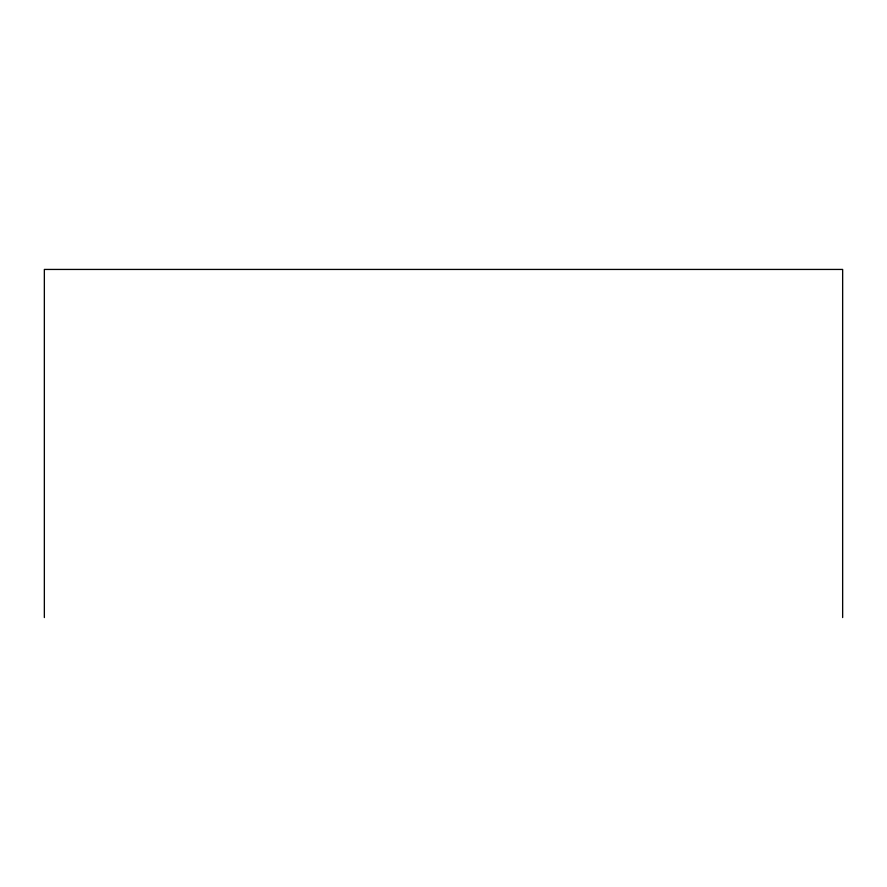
<?xml version="1.0" encoding="UTF-8"?>
<svg xmlns="http://www.w3.org/2000/svg" width="887" height="887" viewBox="0 0 887 887"><rect width="100%" height="100%" fill="white"/><g stroke="black" fill="none" stroke-linecap="round" stroke-linejoin="round"><path stroke-width="1.33" d="M842.65 617.563L842.65 269.437L44.35 269.437L44.35 617.563"/></g></svg>
